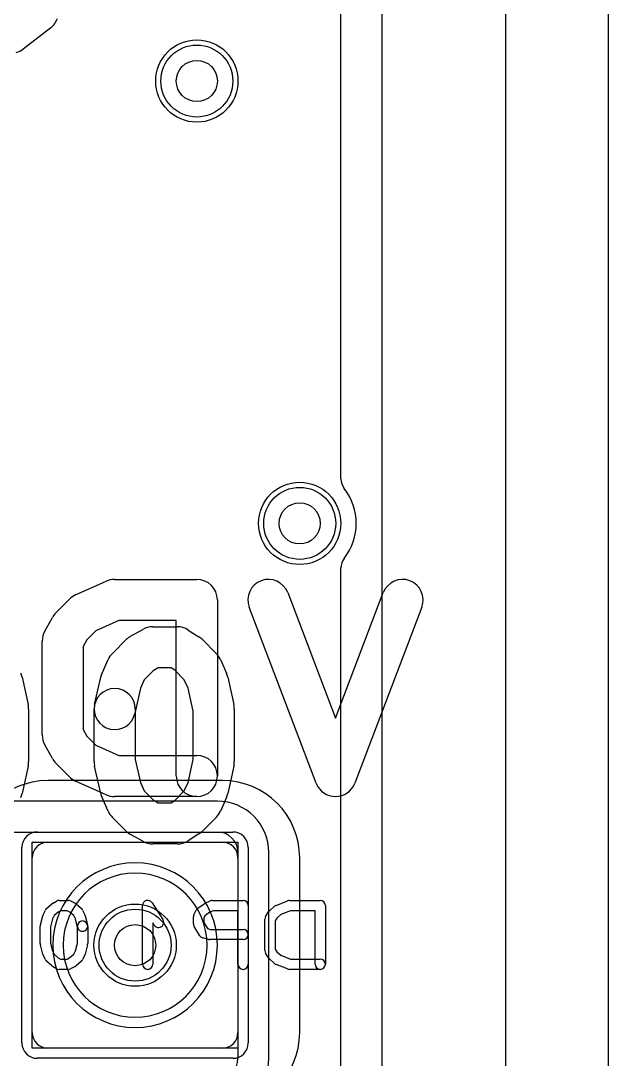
# Model space of a CAD drawing. Extents: x -0.8 to 20.5, y -0.5 to 20.
# Drawn here: x 17.64 to 20.5, y 6.25 to 11.29 of the extents above; entities that cross this region are included whole.
import ezdxf

# ---------------------------------------------------------------- set-up
doc = ezdxf.new("R2010")
doc.units = 0
for name, color, linetype in [('Hole', 1, 'CONTINUOUS'), ('L1', 3, 'CONTINUOUS'), ('L2', 3, 'CONTINUOUS'), ('L3', 3, 'CONTINUOUS'), ('L4', 3, 'CONTINUOUS'), ('MetalMask-B', 176, 'CONTINUOUS'), ('Outline', 7, 'CONTINUOUS'), ('PartsArea-B', 111, 'CONTINUOUS'), ('PartsSilk-B', 221, 'CONTINUOUS'), ('Resist-A', 2, 'CONTINUOUS'), ('Resist-B', 2, 'CONTINUOUS'), ('Silk-A', 140, 'CONTINUOUS'), ('Silk-B', 140, 'CONTINUOUS')]:
    doc.layers.add(name, color=color, linetype=linetype)

msp = doc.modelspace()

# ---------------------------------------------------------------- linework, layer by layer
at = {"layer": 'Hole'}
for centre in [(18.5, 11), (19, 8.85), (18.2, 6.8)]:
    msp.add_circle(centre, 0.1, dxfattribs=at)
at = {"layer": 'L1'}
msp.add_line((19.39996, 14.53823), (19.39996, 1), dxfattribs=at)
for centre in [(18.5, 11), (19, 8.85), (18.2, 6.8)]:
    msp.add_circle(centre, 0.2, dxfattribs=at)
for start, end in [(90, -90), (-90, 90)]:
    msp.add_arc((18.2, 6.8), 0.4, start, end, dxfattribs=at)
at = {"layer": 'L2'}
msp.add_line((19.39996, 14.53823), (19.39996, 1), dxfattribs=at)
for centre in [(18.5, 11), (19, 8.85)]:
    msp.add_circle(centre, 0.2, dxfattribs=at)
for start, end in [(90, -90), (-90, 90)]:
    msp.add_arc((18.2, 6.8), 0.35004, start, end, dxfattribs=at)
at = {"layer": 'L3'}
for p, q in [((19.39996, 14.53823), (19.39996, 1)), ((18.6, 7.50004), (14.74321, 7.50004)), ((14.69142, 7.35), (18.6, 7.35)), ((18.7, 7.25), (18.7, 6.25)), ((18.85004, 6.25), (18.85004, 7.25))]:
    msp.add_line(p, q, dxfattribs=at)
for centre in [(18.5, 11), (19, 8.85), (18.2, 6.8)]:
    msp.add_circle(centre, 0.2, dxfattribs=at)
for centre, radius, start, end in [((18.6, 7.25), 0.25004, 0, 90), ((18.6, 7.25), 0.1, 0, 90), ((18.6, 6.25), 0.1, -90, 0), ((18.6, 6.25), 0.25004, -90, 0)]:
    msp.add_arc(centre, radius, start, end, dxfattribs=at)
at = {"layer": 'L4'}
for p, q in [((19.39996, 14.53823), (19.39996, 1)), ((18.625, 7.6), (17.775, 7.6)), ((17.775, 7.3), (18.625, 7.3)), ((17.7, 6.375), (17.7, 7.225)), ((18.7, 7.225), (18.7, 6.375)), ((19, 6.375), (19, 7.225)), ((18.625, 6.3), (17.775, 6.3))]:
    msp.add_line(p, q, dxfattribs=at)
for centre in [(18.5, 11), (19, 8.85), (18.2, 6.8)]:
    msp.add_circle(centre, 0.2, dxfattribs=at)
for centre, radius, start, end in [((17.775, 7.225), 0.375, 90, 180), ((18.625, 7.225), 0.375, 0, 90), ((17.775, 7.225), 0.075, 90, 180), ((18.625, 7.225), 0.075, 0, 90), ((17.775, 6.375), 0.375, 180, -90), ((17.775, 6.375), 0.075, 180, -90), ((18.625, 6.375), 0.375, -90, 0), ((18.625, 6.375), 0.075, -90, 0)]:
    msp.add_arc(centre, radius, start, end, dxfattribs=at)
at = {"layer": 'MetalMask-B'}
for p, q in [((17.775, 7.3), (18.625, 7.3)), ((17.7, 6.375), (17.7, 7.225)), ((18.7, 7.225), (18.7, 6.375)), ((18.625, 6.3), (17.775, 6.3))]:
    msp.add_line(p, q, dxfattribs=at)
for centre, start, end in [((17.775, 7.225), 90, 180), ((18.625, 7.225), 0, 90), ((17.775, 6.375), 180, -90), ((18.625, 6.375), -90, 0)]:
    msp.add_arc(centre, 0.075, start, end, dxfattribs=at)
at = {"layer": 'Outline'}
msp.add_line((20, 15), (20, 1), dxfattribs=at)
at = {"layer": 'PartsArea-B'}
for p, q in [((17.7, 6.3), (17.7, 7.3)), ((17.7, 7.3), (18.7, 7.3)), ((18.7, 7.3), (18.7, 6.3)), ((18.7, 6.3), (17.7, 6.3))]:
    msp.add_line(p, q, dxfattribs=at)
at = {"layer": 'PartsSilk-B'}
for p, q in [((17.91081, 8.5023), (18.05896, 8.56897)), ((18.1, 8.57778), (18.5, 8.57778)), ((17.81447, 8.41515), (17.88113, 8.48182)), ((18.9416, 8.51338), (19.17407, 7.90312)), ((19.17407, 7.90312), (19.40655, 8.51338)), ((18.6, 8.47778), (18.6, 7.62222)), ((19.08062, 7.58662), (18.7547, 8.44218)), ((19.59345, 8.44218), (19.26752, 7.58662)), ((17.76074, 8.32635), (17.79778, 8.39301)), ((18.12146, 8.37778), (18.0096, 8.32744)), ((18.4, 8.37778), (18.12146, 8.37778)), ((18.4, 7.62222), (18.4, 8.37778)), ((17.74815, 7.82222), (17.74815, 8.27778)), ((17.9658, 8.28363), (17.94815, 8.25186)), ((18.0096, 8.32744), (17.9658, 8.28363)), ((17.94815, 8.25186), (17.94815, 7.84814)), ((17.94815, 7.84814), (17.9658, 7.81637)), ((17.79778, 7.70699), (17.76074, 7.77365)), ((17.9658, 7.81637), (18.0096, 7.77256)), ((18.0096, 7.77256), (18.12146, 7.72222)), ((17.88113, 7.61818), (17.81447, 7.68485)), ((18.12146, 7.72222), (18.5, 7.72222)), ((18.05896, 7.53103), (17.91081, 7.5977)), ((18.5, 7.52222), (18.1, 7.52222)), ((17.83056, 7.01759), (17.875, 7.01759)), ((18.575, 7.01759), (18.725, 7.01759)), ((18.88516, 6.99358), (18.94072, 7.0158)), ((18.95, 7.01759), (19.1, 7.01759)), ((17.75264, 6.94822), (17.76375, 6.97044)), ((17.7695, 6.97795), (17.7945, 7.00017)), ((17.79871, 7.00319), (17.81816, 7.0143)), ((17.8372, 6.96759), (17.82577, 6.96106)), ((17.8691, 6.96759), (17.8372, 6.96759)), ((17.88308, 6.9606), (17.8691, 6.96759)), ((17.88618, 7.01495), (17.9084, 7.00384)), ((17.91383, 7.00017), (17.93883, 6.97795)), ((17.94458, 6.97044), (17.95569, 6.94822)), ((18.23611, 6.70741), (18.23611, 6.99259)), ((18.28209, 7.00618), (18.33487, 6.9247)), ((18.48597, 6.94822), (18.49708, 6.97044)), ((18.50474, 6.97948), (18.5353, 7.0017)), ((18.53985, 7.00433), (18.56485, 7.01544)), ((18.5803, 6.96759), (18.56257, 6.95971)), ((18.7, 6.96759), (18.5803, 6.96759)), ((18.7, 6.70741), (18.7, 6.96759)), ((18.75, 6.99259), (18.75, 6.70741)), ((18.85283, 6.96684), (18.87783, 6.98906)), ((18.95481, 6.96759), (18.90778, 6.94878)), ((19.075, 6.96759), (18.95481, 6.96759)), ((19.075, 6.70741), (19.075, 6.96759)), ((19.125, 6.99259), (19.125, 6.70741)), ((17.73964, 6.89865), (17.75075, 6.9431)), ((17.79859, 6.92831), (17.78889, 6.88951)), ((17.80632, 6.94377), (17.79859, 6.92831)), ((17.82577, 6.96106), (17.80632, 6.94377)), ((17.90201, 6.94377), (17.88308, 6.9606)), ((17.90974, 6.92831), (17.90201, 6.94377)), ((17.92019, 6.88653), (17.90974, 6.92831)), ((17.95758, 6.9431), (17.96869, 6.89865)), ((18.48333, 6.9037), (18.48333, 6.93704)), ((18.53907, 6.94263), (18.53333, 6.93114)), ((18.53333, 6.93114), (18.53333, 6.91087)), ((18.56257, 6.95971), (18.53907, 6.94263)), ((18.83056, 6.77407), (18.83056, 6.92593)), ((18.83436, 6.93917), (18.84824, 6.96139)), ((18.88874, 6.93185), (18.88056, 6.91876)), ((18.88056, 6.91876), (18.88056, 6.78124)), ((18.90778, 6.94878), (18.88874, 6.93185)), ((17.73889, 6.80741), (17.73889, 6.89259)), ((17.78889, 6.88951), (17.78889, 6.81049)), ((17.91944, 6.81049), (17.91944, 6.89259)), ((17.96944, 6.89259), (17.96944, 6.80741)), ((18.29291, 6.89752), (18.28611, 6.90801)), ((18.28611, 6.90801), (18.28611, 6.70741)), ((18.51491, 6.84601), (18.48713, 6.89045)), ((18.53333, 6.91087), (18.55208, 6.88087)), ((18.55208, 6.88087), (18.56717, 6.87685)), ((18.56717, 6.87685), (18.725, 6.87685)), ((18.55745, 6.82769), (18.52967, 6.8351)), ((18.725, 6.82685), (18.56389, 6.82685)), ((17.75075, 6.7569), (17.73964, 6.80135)), ((17.78889, 6.81049), (17.79859, 6.77169)), ((17.79859, 6.77169), (17.80632, 6.75623)), ((17.90201, 6.75623), (17.90974, 6.77169)), ((17.90974, 6.77169), (17.91944, 6.81049)), ((17.96869, 6.80135), (17.95758, 6.7569)), ((18.88056, 6.78124), (18.88874, 6.76815)), ((18.88874, 6.76815), (18.90778, 6.75122)), ((17.76375, 6.72956), (17.75264, 6.75178)), ((17.7945, 6.69983), (17.7695, 6.72205)), ((17.80632, 6.75623), (17.82577, 6.73894)), ((17.82577, 6.73894), (17.8372, 6.73241)), ((17.8372, 6.73241), (17.8691, 6.73241)), ((17.8691, 6.73241), (17.88308, 6.7394)), ((17.88308, 6.7394), (17.90201, 6.75623)), ((17.93883, 6.72205), (17.91383, 6.69983)), ((17.95569, 6.75178), (17.94458, 6.72956)), ((18.84824, 6.73861), (18.83436, 6.76083)), ((18.87783, 6.71094), (18.85283, 6.73316)), ((18.90778, 6.75122), (18.95481, 6.73241)), ((18.95481, 6.73241), (19.1, 6.73241)), ((17.81816, 6.6857), (17.79871, 6.69681)), ((17.875, 6.68241), (17.83056, 6.68241)), ((17.9084, 6.69616), (17.88618, 6.68505)), ((18.94072, 6.6842), (18.88516, 6.70642)), ((19.1, 6.68241), (18.95, 6.68241))]:
    msp.add_line(p, q, dxfattribs=at)
for centre, radius, start, end in [((18.1, 8.47778), 0.1, 90, 114.2301), ((18.5, 8.47778), 0.1, 0, 90), ((18.84815, 8.47778), 0.1, 20.85446, -159.14599), ((19.5, 8.47778), 0.1, -20.85446, 159.1454), ((17.95185, 8.41111), 0.1, 114.2301, 135.00405), ((17.88519, 8.34444), 0.1, 135.00405, 150.94094), ((17.84815, 8.27778), 0.1, 150.94094, 180), ((17.84815, 7.82222), 0.1, 180, -150.94094), ((17.88519, 7.75556), 0.1, -150.94094, -135.00405), ((18.5, 7.62222), 0.1, -90, 90), ((18.5, 7.62222), 0.1, 180, 0), ((17.95185, 7.68889), 0.1, -135.00405, -114.2301), ((19.17407, 7.62222), 0.1, -159.14554, -20.8546), ((18.1, 7.62222), 0.1, -114.2301, -90), ((17.83056, 6.99259), 0.025, 90, 119.73536), ((17.875, 6.99259), 0.025, 63.43495, 90), ((18.26111, 6.99259), 0.025, 32.93354, 180), ((18.575, 6.99259), 0.025, 90, 113.95086), ((18.725, 6.99259), 0.025, 0, 90), ((18.95, 6.99259), 0.025, 90, 111.7929), ((19.1, 6.99259), 0.025, 0, 90), ((17.78611, 6.95926), 0.025, 131.62783, 153.43495), ((17.81111, 6.98148), 0.025, 119.73351, 131.63069), ((17.89722, 6.98148), 0.025, 48.37217, 63.43495), ((17.92222, 6.95926), 0.025, 26.56505, 48.36931), ((18.51944, 6.95926), 0.025, 126.01726, 153.43495), ((18.55, 6.98148), 0.025, 113.95086, 126.01726), ((18.86944, 6.94815), 0.025, 131.62783, 148.01406), ((18.89444, 6.97037), 0.025, 111.7929, 131.62783), ((17.775, 6.93704), 0.025, 153.43495, 165.96679), ((17.94444, 6.89259), 0.025, 0, 180), ((17.93333, 6.93704), 0.025, 14.03068, 26.56505), ((18.31389, 6.91111), 0.025, -147.06646, 32.93381), ((18.50833, 6.93704), 0.025, 153.43495, 180), ((18.85556, 6.92593), 0.025, 148.01406, 180), ((17.76389, 6.89259), 0.025, 165.96932, 180), ((17.94444, 6.89259), 0.025, -165.96932, 14.03321), ((18.50833, 6.9037), 0.025, 180, -147.99462), ((18.725, 6.85185), 0.025, -90, 90), ((18.53611, 6.85926), 0.025, -147.99462, -104.92551), ((18.56389, 6.85185), 0.025, -104.92551, -90), ((17.76389, 6.80741), 0.025, 180, -165.96679), ((17.94444, 6.80741), 0.025, -14.03068, 0), ((18.85556, 6.77407), 0.025, 180, -148.01406), ((17.775, 6.76296), 0.025, -165.96932, -153.43495), ((17.78611, 6.74074), 0.025, -153.43495, -131.63069), ((17.92222, 6.74074), 0.025, -48.37217, -26.56505), ((17.93333, 6.76296), 0.025, -26.56505, -14.03321), ((18.86944, 6.75185), 0.025, -148.01406, -131.62783), ((19.1, 6.70741), 0.025, -90, 90), ((17.81111, 6.71852), 0.025, -131.62783, -119.73536), ((17.83056, 6.70741), 0.025, -119.73351, -90), ((17.875, 6.70741), 0.025, -90, -63.43495), ((17.89722, 6.71852), 0.025, -63.43495, -48.36931), ((18.26111, 6.70741), 0.025, 180, 0), ((18.725, 6.70741), 0.025, 180, 0), ((18.89444, 6.72963), 0.025, -131.62783, -111.7929), ((18.95, 6.70741), 0.025, -111.7929, -90), ((19.1, 6.70741), 0.025, 180, 0)]:
    msp.add_arc(centre, radius, start, end, dxfattribs=at)
at = {"layer": 'Resist-A'}
for centre in [(18.5, 11), (19, 8.85), (18.2, 6.8)]:
    msp.add_circle(centre, 0.175, dxfattribs=at)
at = {"layer": 'Resist-B'}
for p, q in [((17.725, 7.35), (18.675, 7.35)), ((17.65, 6.325), (17.65, 7.275)), ((18.75, 7.275), (18.75, 6.325)), ((18.675, 6.25), (17.725, 6.25))]:
    msp.add_line(p, q, dxfattribs=at)
for centre in [(18.5, 11), (19, 8.85), (18.2, 6.8)]:
    msp.add_circle(centre, 0.175, dxfattribs=at)
for centre, start, end in [((17.725, 7.275), 90, 180), ((18.675, 7.275), 0, 90), ((17.725, 6.325), 180, -90), ((18.675, 6.325), -90, 0)]:
    msp.add_arc(centre, 0.075, start, end, dxfattribs=at)
at = {"layer": 'Silk-A'}
for p, q in [((19.2, 9.06651), (19.2, 14.425)), ((20.5, 14.425), (20.5, -0.425)), ((17.78957, 11.25926), (17.65624, 11.15556)), ((19.2, 5.41651), (19.2, 8.63349)), ((18.17772, 8.3013), (18.23698, 8.33464)), ((18.28601, 8.34749), (18.40453, 8.34749)), ((18.45861, 8.3316), (18.51046, 8.29826)), ((18.08937, 8.21821), (18.15604, 8.28487)), ((18.52709, 8.28486), (18.59375, 8.2182)), ((18.03907, 8.12143), (18.0687, 8.1881)), ((18.61442, 8.1881), (18.64405, 8.12143)), ((18.28775, 8.13373), (18.24392, 8.08991)), ((18.31221, 8.14749), (18.28775, 8.13373)), ((18.37515, 8.14749), (18.31221, 8.14749)), ((18.39326, 8.13585), (18.37515, 8.14749)), ((18.4392, 8.08991), (18.39326, 8.13585)), ((17.65029, 8.10251), (17.67992, 7.96918)), ((18.0032, 7.96918), (18.03283, 8.10251)), ((18.24392, 8.08991), (18.2259, 8.04935)), ((18.45722, 8.04935), (18.4392, 8.08991)), ((18.65029, 8.10251), (18.67992, 7.96918)), ((18.2259, 8.04935), (18.19844, 7.9258)), ((18.4823, 7.93651), (18.45722, 8.04935)), ((17.6823, 7.94749), (17.6823, 7.69193)), ((18.00082, 7.69193), (18.00082, 7.94749)), ((18.20082, 7.94749), (18.20082, 7.70291)), ((18.4823, 7.70291), (18.4823, 7.93651)), ((18.6823, 7.94749), (18.6823, 7.69193)), ((18.20082, 7.70291), (18.2259, 7.59007)), ((18.45722, 7.59007), (18.4823, 7.70291)), ((17.67992, 7.67024), (17.65029, 7.53691)), ((18.03283, 7.53691), (18.0032, 7.67024)), ((18.67992, 7.67024), (18.65029, 7.53691)), ((18.2259, 7.59007), (18.24392, 7.54951)), ((18.4392, 7.54951), (18.45722, 7.59007)), ((18.24392, 7.54951), (18.28775, 7.50569)), ((18.39326, 7.50357), (18.4392, 7.54951)), ((18.0687, 7.45132), (18.03907, 7.51799)), ((18.28775, 7.50569), (18.31221, 7.49193)), ((18.31221, 7.49193), (18.37515, 7.49193)), ((18.37515, 7.49193), (18.39326, 7.50357)), ((18.64405, 7.51799), (18.61442, 7.45132)), ((18.15604, 7.35455), (18.08937, 7.42121)), ((18.59375, 7.42122), (18.52709, 7.35456)), ((18.23698, 7.30478), (18.17772, 7.33812)), ((18.51046, 7.34116), (18.45861, 7.30782)), ((18.40453, 7.29193), (18.28601, 7.29193))]:
    msp.add_line(p, q, dxfattribs=at)
for centre, radius, start, end in [((17.72818, 11.3382), 0.1, -52.12853, -19.79758), ((17.59485, 11.2345), 0.1, -74.47252, -52.12853), ((19.275, 9.06651), 0.075, 180, -141.78399), ((19, 8.85), 0.275, -38.21305, 38.21305), ((19.275, 8.63349), 0.075, 141.78399, 180), ((18.28601, 8.24749), 0.1, 90, 119.36181), ((18.40453, 8.24749), 0.1, 57.2603, 90), ((18.22675, 8.21415), 0.1, 119.36181, 134.99595), ((18.45638, 8.21415), 0.1, 45, 57.2603), ((18.16008, 8.14749), 0.1, 134.99595, 156.03926), ((18.52304, 8.14749), 0.1, 23.96074, 45), ((17.55267, 8.08082), 0.1, 12.52694, 23.96074), ((18.13045, 8.08082), 0.1, 156.03926, 167.47306), ((18.55267, 8.08082), 0.1, 12.52694, 23.96074), ((18.10082, 7.94749), 0.1, 0, 180), ((17.5823, 7.94749), 0.1, 0, 12.52694), ((18.10082, 7.94749), 0.1, 167.47306, -12.52926), ((18.5823, 7.94749), 0.1, 0, 12.52694), ((17.5823, 7.69193), 0.1, -12.52694, 0), ((18.10082, 7.69193), 0.1, 180, -167.47306), ((18.5823, 7.69193), 0.1, -12.52694, 0), ((17.55267, 7.5586), 0.1, -23.96074, -12.52694), ((18.13045, 7.5586), 0.1, -167.47306, -156.03926), ((18.55267, 7.5586), 0.1, -23.96074, -12.52694), ((18.16008, 7.49193), 0.1, -156.03926, -134.99595), ((18.52304, 7.49193), 0.1, -45, -23.96074), ((18.22675, 7.42527), 0.1, -134.99595, -119.36181), ((18.45638, 7.42527), 0.1, -57.2603, -45), ((18.28601, 7.39193), 0.1, -119.36181, -90), ((18.40453, 7.39193), 0.1, -90, -57.2603)]:
    msp.add_arc(centre, radius, start, end, dxfattribs=at)
at = {"layer": 'Silk-B'}
for p, q in [((17.91081, 8.5023), (18.05896, 8.56897)), ((18.1, 8.57778), (18.5, 8.57778)), ((17.81447, 8.41515), (17.88113, 8.48182)), ((18.9416, 8.51338), (19.17407, 7.90312)), ((19.17407, 7.90312), (19.40655, 8.51338)), ((18.6, 8.47778), (18.6, 7.62222)), ((19.08062, 7.58662), (18.7547, 8.44218)), ((19.59345, 8.44218), (19.26752, 7.58662)), ((17.76074, 8.32635), (17.79778, 8.39301)), ((18.12146, 8.37778), (18.0096, 8.32744)), ((18.4, 8.37778), (18.12146, 8.37778)), ((18.4, 7.62222), (18.4, 8.37778)), ((17.74815, 7.82222), (17.74815, 8.27778)), ((17.9658, 8.28363), (17.94815, 8.25186)), ((18.0096, 8.32744), (17.9658, 8.28363)), ((17.94815, 8.25186), (17.94815, 7.84814)), ((17.94815, 7.84814), (17.9658, 7.81637)), ((17.79778, 7.70699), (17.76074, 7.77365)), ((17.9658, 7.81637), (18.0096, 7.77256)), ((18.0096, 7.77256), (18.12146, 7.72222)), ((17.88113, 7.61818), (17.81447, 7.68485)), ((18.12146, 7.72222), (18.5, 7.72222)), ((18.05896, 7.53103), (17.91081, 7.5977)), ((18.5, 7.52222), (18.1, 7.52222))]:
    msp.add_line(p, q, dxfattribs=at)
for centre, start, end in [((18.1, 8.47778), 90, 114.2301), ((18.5, 8.47778), 0, 90), ((18.84815, 8.47778), 20.85446, -159.14599), ((19.5, 8.47778), -20.85446, 159.1454), ((17.95185, 8.41111), 114.2301, 135.00405), ((17.88519, 8.34444), 135.00405, 150.94094), ((17.84815, 8.27778), 150.94094, 180), ((17.84815, 7.82222), 180, -150.94094), ((17.88519, 7.75556), -150.94094, -135.00405), ((18.5, 7.62222), -90, 90), ((18.5, 7.62222), 180, 0), ((17.95185, 7.68889), -135.00405, -114.2301), ((19.17407, 7.62222), -159.14554, -20.8546), ((18.1, 7.62222), -114.2301, -90)]:
    msp.add_arc(centre, 0.1, start, end, dxfattribs=at)

doc.saveas('drawing.dxf')
